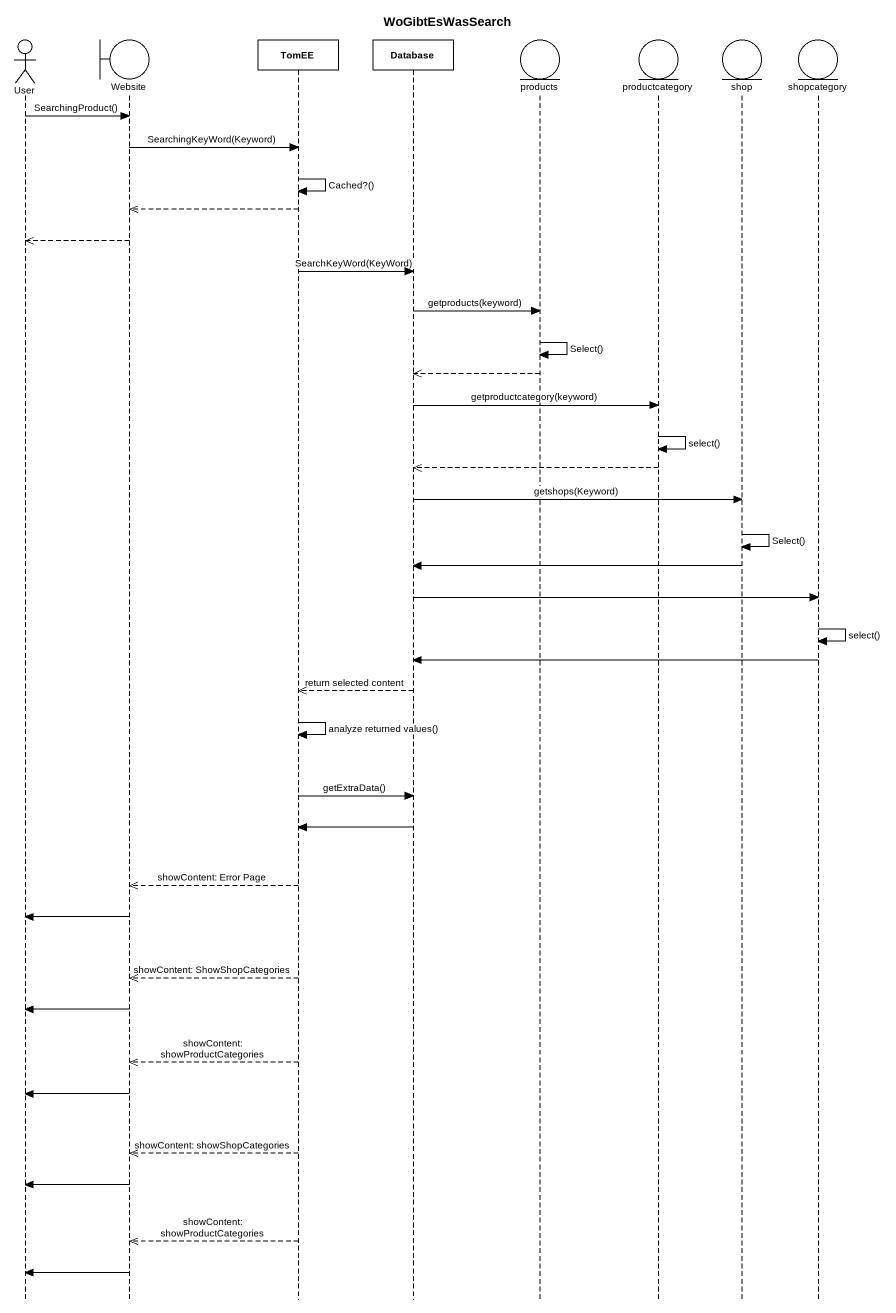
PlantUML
@startuml
title WoGibtEsWasSearch
hide footbox
actor User
boundary Website
participant TomEE
participant "Database" as Database_
entity products
entity productcategory
entity shop
entity shopcategory

User -> Website : SearchingProduct()
Website -> TomEE : SearchingKeyWord(Keyword)
TomEE -> TomEE : Cached?()
TomEE -->> Website
Website -->> User
TomEE -> Database_ : SearchKeyWord(KeyWord)
Database_ -> products : getproducts(keyword)
products -> products : Select()
products -->> Database_
Database_ -> productcategory : getproductcategory(keyword)
productcategory -> productcategory : select()
productcategory -->> Database_
Database_ -> shop : getshops(Keyword)
shop -> shop : Select()
shop -> Database_
Database_ -> shopcategory
shopcategory -> shopcategory : select()
shopcategory -> Database_
Database_ -->> TomEE : return selected content
TomEE -> TomEE : analyze returned values()
TomEE -> Database_ : getExtraData()
Database_ -> TomEE
TomEE -->> Website : showContent: Error Page
Website -> User
TomEE -->> Website : showContent: ShowShopCategories
Website -> User
TomEE -->> Website : showContent: showProductCategories
Website -> User
TomEE -->> Website : showContent: showShopCategories
Website -> User
TomEE -->> Website : showContent: showProductCategories
Website -> User
@enduml
